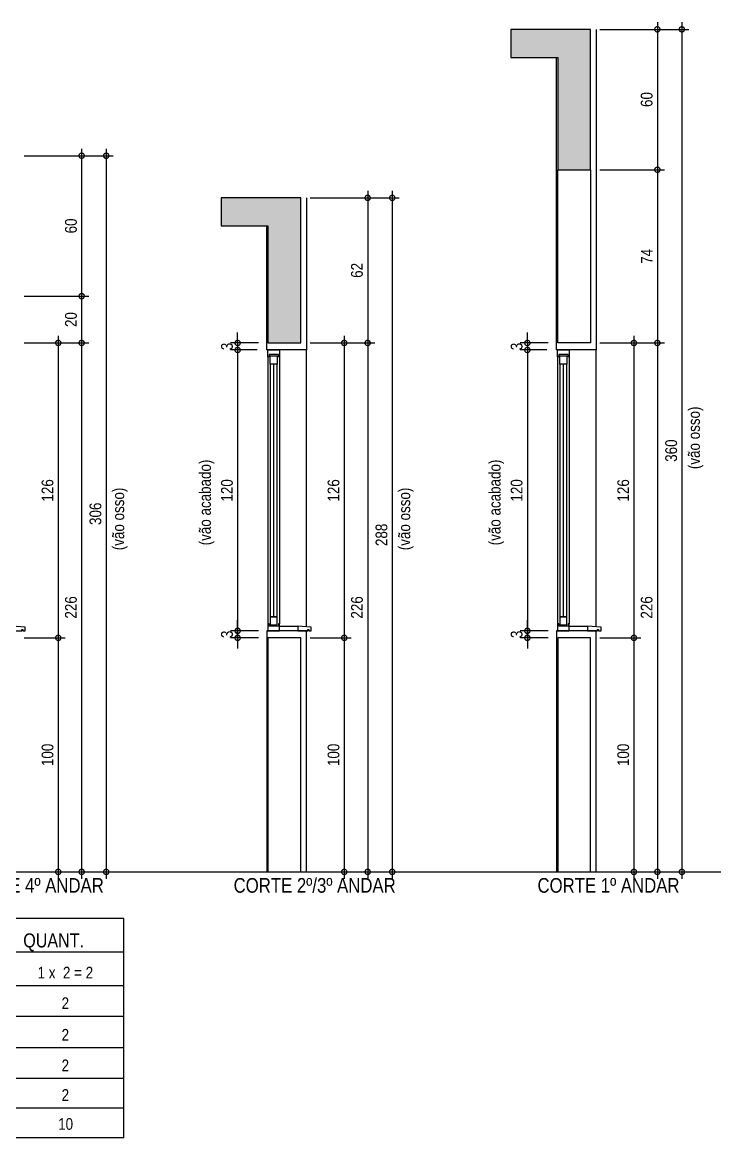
# Model space of a CAD drawing. Header units: metres. Extents: x 0 to 48.6, y -20.8 to 5.5.
# Drawn here: x 40.633 to 43.617, y -6.66 to -1.894 of the extents above; entities that cross this region are included whole.
import ezdxf

# ---------------------------------------------------------------- set-up
doc = ezdxf.new("R2010")
doc.units = ezdxf.units.M
for name, color, linetype in [('ARQ-ALV ACAB', 4, 'Continuous'), ('ARQ-ALV OSSO', 5, 'Continuous'), ('ARQ-AUX', 7, 'Continuous'), ('ARQ-AUX1', 1, 'Continuous'), ('ARQ-AUX2', 2, 'Continuous'), ('ARQ-CAX @ 1', 1, 'Continuous'), ('ARQ-DIM', 2, 'Continuous'), ('ARQ-ENCH', 1, 'Continuous'), ('ARQ-TXT', 2, 'Continuous'), ('ES-CORTE', 2, 'Continuous')]:
    doc.layers.add(name, color=color, linetype=linetype)
doc.styles.add('Adesa', font='ARIALN.TTF')
doc.dimstyles.new('ADESA 1-0025', dxfattribs={"dimtxt": 0.05, "dimasz": 0.045, "dimexe": 0.03, "dimexo": 0.04, "dimgap": 0.02, "dimtad": 1, "dimtoh": 1, "dimdec": 0, "dimlfac": 100, "dimzin": 4, "dimtxsty": 'Adesa', "dimblk": 'DOTSMALL', "dimcen": 1, "dimdle": 0.03, "dimclrd": 1, "dimclre": 1, "dimclrt": 256, "dimazin": 1, "dimtm": 1e-09, "dimtfac": 1, "dimtdec": 0, "dimtix": 1, "dimtmove": 2, "dimatfit": 0, "dimldrblk": 'DOTSMALL', "dimfxl": 0.8, "dimtvp": 2, "dimtolj": 1, "dimtzin": 0, "dimarcsym": 0})

# ---------------------------------------------------------------- blocks, each defined once
blk = doc.blocks.new('_DotSmall')
at = {"color": 0, "linetype": 'ByBlock', "const_width": 0.5}
blk.add_lwpolyline([(-0.0625, 0, 1), (0.0625, 0, 1)], format="xyb", close=True, dxfattribs=at)
blk = doc.blocks.new('*D377')
at = {"layer": 'ARQ-DIM', "color": 1, "lineweight": -2, "transparency": 16777216}
for p, q in [((40.6412, -4.5245), (40.8169, -4.5245)), ((40.7869, -4.4945), (40.7869, -5.5545)), ((40.6412, -5.5245), (40.8169, -5.5245))]:
    blk.add_line(p, q, dxfattribs=at)
at = {"layer": 'ARQ-DIM', "color": 1, "lineweight": -2, "transparency": 16777216, "xscale": 0.045, "yscale": 0.045, "zscale": 0.045}
for p, rotation in [((40.7869, -4.5245), 90), ((40.7869, -5.5245), 270)]:
    blk.add_blockref('_DotSmall', p, dxfattribs=dict(at, rotation=rotation))
at = {"layer": 'ARQ-DIM', "transparency": 16777216, "insert": (40.7414, -5.0245), "char_height": 0.05, "attachment_point": 5, "rotation": 90, "style": 'Adesa'}
blk.add_mtext('\\A1;100', dxfattribs=at)
blk = doc.blocks.new('*D378')
at = {"layer": 'ARQ-DIM', "color": 1, "lineweight": -2, "transparency": 16777216}
for p, q in [((40.7869, -3.2345), (40.7869, -4.5545)), ((40.6412, -3.2645), (40.8169, -3.2645)), ((40.6412, -4.5245), (40.8169, -4.5245))]:
    blk.add_line(p, q, dxfattribs=at)
at = {"layer": 'ARQ-DIM', "color": 1, "lineweight": -2, "transparency": 16777216, "xscale": 0.045, "yscale": 0.045, "zscale": 0.045}
for p, rotation in [((40.7869, -3.2645), 90), ((40.7869, -4.5245), 270)]:
    blk.add_blockref('_DotSmall', p, dxfattribs=dict(at, rotation=rotation))
at = {"layer": 'ARQ-DIM', "transparency": 16777216, "insert": (40.7414, -3.8945), "char_height": 0.05, "attachment_point": 5, "rotation": 90, "style": 'Adesa'}
blk.add_mtext('\\A1;126', dxfattribs=at)
blk = doc.blocks.new('*D379')
at = {"layer": 'ARQ-DIM', "color": 1, "lineweight": -2, "transparency": 16777216}
for p, q in [((40.6418, -2.4645), (40.917, -2.4645)), ((40.887, -2.4345), (40.887, -3.0945)), ((40.6412, -3.0645), (40.917, -3.0645))]:
    blk.add_line(p, q, dxfattribs=at)
at = {"layer": 'ARQ-DIM', "color": 1, "lineweight": -2, "transparency": 16777216, "xscale": 0.045, "yscale": 0.045, "zscale": 0.045}
for p, rotation in [((40.887, -2.4645), 90), ((40.887, -3.0645), 270)]:
    blk.add_blockref('_DotSmall', p, dxfattribs=dict(at, rotation=rotation))
at = {"layer": 'ARQ-DIM', "transparency": 16777216, "insert": (40.8414, -2.7645), "char_height": 0.05, "attachment_point": 5, "rotation": 90, "style": 'Adesa'}
blk.add_mtext('\\A1;60', dxfattribs=at)
blk = doc.blocks.new('*D380')
at = {"layer": 'ARQ-DIM', "color": 1, "lineweight": -2, "transparency": 16777216}
for p, q in [((40.887, -3.2345), (40.887, -5.5545)), ((40.8569, -3.2645), (40.917, -3.2645)), ((40.7691, -5.5245), (40.917, -5.5245))]:
    blk.add_line(p, q, dxfattribs=at)
at = {"layer": 'ARQ-DIM', "color": 1, "lineweight": -2, "transparency": 16777216, "xscale": 0.045, "yscale": 0.045, "zscale": 0.045}
for p, rotation in [((40.887, -3.2645), 90), ((40.887, -5.5245), 270)]:
    blk.add_blockref('_DotSmall', p, dxfattribs=dict(at, rotation=rotation))
at = {"layer": 'ARQ-DIM', "transparency": 16777216, "insert": (40.8414, -4.3945), "char_height": 0.05, "attachment_point": 5, "rotation": 90, "style": 'Adesa'}
blk.add_mtext('\\A1;226', dxfattribs=at)
blk = doc.blocks.new('*D373')
at = {"layer": 'ARQ-DIM', "color": 1, "lineweight": -2, "transparency": 16777216}
for p, q in [((40.9191, -2.4645), (41.0218, -2.4645)), ((40.9918, -2.4345), (40.9918, -5.5545)), ((40.883, -5.5245), (41.0218, -5.5245))]:
    blk.add_line(p, q, dxfattribs=at)
at = {"layer": 'ARQ-DIM', "color": 1, "lineweight": -2, "transparency": 16777216, "xscale": 0.045, "yscale": 0.045, "zscale": 0.045}
for p, rotation in [((40.9918, -2.4645), 90), ((40.9918, -5.5245), 270)]:
    blk.add_blockref('_DotSmall', p, dxfattribs=dict(at, rotation=rotation))
at = {"layer": 'ARQ-DIM', "transparency": 16777216, "insert": (40.9462, -3.9945), "char_height": 0.05, "attachment_point": 5, "rotation": 90, "style": 'Adesa'}
blk.add_mtext('\\A1;306', dxfattribs=at)
blk = doc.blocks.new('*D381')
at = {"layer": 'ARQ-DIM', "color": 1, "lineweight": -2, "transparency": 16777216}
for p, q in [((40.887, -3.0345), (40.887, -3.2945)), ((40.6412, -3.0645), (40.917, -3.0645)), ((40.7691, -3.2645), (40.917, -3.2645))]:
    blk.add_line(p, q, dxfattribs=at)
at = {"layer": 'ARQ-DIM', "color": 1, "lineweight": -2, "transparency": 16777216, "xscale": 0.045, "yscale": 0.045, "zscale": 0.045}
for p, rotation in [((40.887, -3.0645), 90), ((40.887, -3.2645), 270)]:
    blk.add_blockref('_DotSmall', p, dxfattribs=dict(at, rotation=rotation))
at = {"layer": 'ARQ-DIM', "transparency": 16777216, "insert": (40.8414, -3.1645), "char_height": 0.05, "attachment_point": 5, "rotation": 90, "style": 'Adesa'}
blk.add_mtext('\\A1;20', dxfattribs=at)
blk = doc.blocks.new('*D382')
at = {"layer": 'ARQ-DIM', "color": 1, "lineweight": -2, "transparency": 16777216}
for p, q in [((41.8629, -4.5245), (42.0386, -4.5245)), ((42.0086, -4.4945), (42.0086, -5.5545)), ((41.8629, -5.5245), (42.0386, -5.5245))]:
    blk.add_line(p, q, dxfattribs=at)
at = {"layer": 'ARQ-DIM', "color": 1, "lineweight": -2, "transparency": 16777216, "xscale": 0.045, "yscale": 0.045, "zscale": 0.045}
for p, rotation in [((42.0086, -4.5245), 90), ((42.0086, -5.5245), 270)]:
    blk.add_blockref('_DotSmall', p, dxfattribs=dict(at, rotation=rotation))
at = {"layer": 'ARQ-DIM', "transparency": 16777216, "insert": (41.9631, -5.0245), "char_height": 0.05, "attachment_point": 5, "rotation": 90, "style": 'Adesa'}
blk.add_mtext('\\A1;100', dxfattribs=at)
blk = doc.blocks.new('*D383')
at = {"layer": 'ARQ-DIM', "color": 1, "lineweight": -2, "transparency": 16777216}
for p, q in [((42.0086, -3.2345), (42.0086, -4.5545)), ((41.8629, -3.2645), (42.0386, -3.2645)), ((41.8629, -4.5245), (42.0386, -4.5245))]:
    blk.add_line(p, q, dxfattribs=at)
at = {"layer": 'ARQ-DIM', "color": 1, "lineweight": -2, "transparency": 16777216, "xscale": 0.045, "yscale": 0.045, "zscale": 0.045}
for p, rotation in [((42.0086, -3.2645), 90), ((42.0086, -4.5245), 270)]:
    blk.add_blockref('_DotSmall', p, dxfattribs=dict(at, rotation=rotation))
at = {"layer": 'ARQ-DIM', "transparency": 16777216, "insert": (41.9631, -3.8945), "char_height": 0.05, "attachment_point": 5, "rotation": 90, "style": 'Adesa'}
blk.add_mtext('\\A1;126', dxfattribs=at)
blk = doc.blocks.new('*D384')
at = {"layer": 'ARQ-DIM', "color": 1, "lineweight": -2, "transparency": 16777216}
for p, q in [((42.1087, -2.6145), (42.1087, -3.2945)), ((41.8635, -2.6445), (42.1387, -2.6445)), ((41.8629, -3.2645), (42.1387, -3.2645))]:
    blk.add_line(p, q, dxfattribs=at)
at = {"layer": 'ARQ-DIM', "color": 1, "lineweight": -2, "transparency": 16777216, "xscale": 0.045, "yscale": 0.045, "zscale": 0.045}
for p, rotation in [((42.1087, -2.6445), 90), ((42.1087, -3.2645), 270)]:
    blk.add_blockref('_DotSmall', p, dxfattribs=dict(at, rotation=rotation))
at = {"layer": 'ARQ-DIM', "transparency": 16777216, "insert": (42.0631, -2.9545), "char_height": 0.05, "attachment_point": 5, "rotation": 90, "style": 'Adesa'}
blk.add_mtext('\\A1;62', dxfattribs=at)
blk = doc.blocks.new('*D385')
at = {"layer": 'ARQ-DIM', "color": 1, "lineweight": -2, "transparency": 16777216}
for p, q in [((42.1087, -3.2345), (42.1087, -5.5545)), ((42.0786, -3.2645), (42.1387, -3.2645)), ((41.9908, -5.5245), (42.1387, -5.5245))]:
    blk.add_line(p, q, dxfattribs=at)
at = {"layer": 'ARQ-DIM', "color": 1, "lineweight": -2, "transparency": 16777216, "xscale": 0.045, "yscale": 0.045, "zscale": 0.045}
for p, rotation in [((42.1087, -3.2645), 90), ((42.1087, -5.5245), 270)]:
    blk.add_blockref('_DotSmall', p, dxfattribs=dict(at, rotation=rotation))
at = {"layer": 'ARQ-DIM', "transparency": 16777216, "insert": (42.0631, -4.3945), "char_height": 0.05, "attachment_point": 5, "rotation": 90, "style": 'Adesa'}
blk.add_mtext('\\A1;226', dxfattribs=at)
blk = doc.blocks.new('*D386')
at = {"layer": 'ARQ-DIM', "color": 1, "lineweight": -2, "transparency": 16777216}
for p, q in [((42.2135, -2.6145), (42.2135, -5.5545)), ((42.1408, -2.6445), (42.2435, -2.6445)), ((42.1047, -5.5245), (42.2435, -5.5245))]:
    blk.add_line(p, q, dxfattribs=at)
at = {"layer": 'ARQ-DIM', "color": 1, "lineweight": -2, "transparency": 16777216, "xscale": 0.045, "yscale": 0.045, "zscale": 0.045}
for p, rotation in [((42.2135, -2.6445), 90), ((42.2135, -5.5245), 270)]:
    blk.add_blockref('_DotSmall', p, dxfattribs=dict(at, rotation=rotation))
at = {"layer": 'ARQ-DIM', "transparency": 16777216, "insert": (42.1679, -4.0845), "char_height": 0.05, "attachment_point": 5, "rotation": 90, "style": 'Adesa'}
blk.add_mtext('\\A1;288', dxfattribs=at)
blk = doc.blocks.new('*D387')
at = {"layer": 'ARQ-DIM', "color": 1, "lineweight": -2, "transparency": 16777216}
for p, q in [((41.5533, -3.2645), (41.5533, -4.5245)), ((41.6373, -3.2945), (41.5233, -3.2945)), ((41.6373, -4.4945), (41.5233, -4.4945))]:
    blk.add_line(p, q, dxfattribs=at)
at = {"layer": 'ARQ-DIM', "color": 1, "lineweight": -2, "transparency": 16777216, "xscale": 0.045, "yscale": 0.045, "zscale": 0.045}
for p, rotation in [((41.5533, -3.2945), 90), ((41.5533, -4.4945), 270)]:
    blk.add_blockref('_DotSmall', p, dxfattribs=dict(at, rotation=rotation))
at = {"layer": 'ARQ-DIM', "transparency": 16777216, "insert": (41.5078, -3.8945), "char_height": 0.05, "attachment_point": 5, "rotation": 90, "style": 'Adesa'}
blk.add_mtext('\\A1;120', dxfattribs=at)
blk = doc.blocks.new('*D388')
at = {"layer": 'ARQ-DIM', "color": 1, "lineweight": -2, "transparency": 16777216}
for p, q in [((41.5533, -3.2645), (41.5533, -3.2195)), ((41.6423, -3.2645), (41.5233, -3.2645)), ((41.5533, -3.2645), (41.5533, -3.2945)), ((41.6373, -3.2945), (41.5233, -3.2945)), ((41.5533, -3.2945), (41.5533, -3.3395))]:
    blk.add_line(p, q, dxfattribs=at)
at = {"layer": 'ARQ-DIM', "color": 1, "lineweight": -2, "transparency": 16777216, "xscale": 0.045, "yscale": 0.045, "zscale": 0.045}
for p, rotation in [((41.5533, -3.2645), 270), ((41.5533, -3.2945), 90)]:
    blk.add_blockref('_DotSmall', p, dxfattribs=dict(at, rotation=rotation))
at = {"layer": 'ARQ-DIM', "transparency": 16777216, "insert": (41.5078, -3.2795), "char_height": 0.05, "attachment_point": 5, "rotation": 90, "style": 'Adesa'}
blk.add_mtext('\\A1;3', dxfattribs=at)
blk = doc.blocks.new('*D389')
at = {"layer": 'ARQ-DIM', "color": 1, "lineweight": -2, "transparency": 16777216}
for p, q in [((41.5533, -4.4945), (41.5533, -4.4495)), ((41.6423, -4.4945), (41.5233, -4.4945)), ((41.6423, -4.5245), (41.5233, -4.5245)), ((41.5533, -4.5245), (41.5533, -4.4945)), ((41.5533, -4.5245), (41.5533, -4.5695))]:
    blk.add_line(p, q, dxfattribs=at)
at = {"layer": 'ARQ-DIM', "color": 1, "lineweight": -2, "transparency": 16777216, "xscale": 0.045, "yscale": 0.045, "zscale": 0.045}
for p, rotation in [((41.5533, -4.4945), 270), ((41.5533, -4.5245), 90)]:
    blk.add_blockref('_DotSmall', p, dxfattribs=dict(at, rotation=rotation))
at = {"layer": 'ARQ-DIM', "transparency": 16777216, "insert": (41.5078, -4.5095), "char_height": 0.05, "attachment_point": 5, "rotation": 90, "style": 'Adesa'}
blk.add_mtext('\\A1;3', dxfattribs=at)
blk = doc.blocks.new('*U85')
at = {"color": 0, "linetype": 'ByBlock', "ltscale": 0.5}
for points in [[(0.02, -0.045), (0.02, -0.045), (0.02, -0.045), (0.02, -0.045), (0.02, -0.045), (0.02, -0.045), (0.02, -0.045), (0.02, -0.045), (0.02, -0.045), (0.03, -0.045), (0.03, -0.05), (0, -0.05), (0, 0), (0.03, 0), (0.03, -0.005), (0.02, -0.005), (0.02, -0.045)], [(1.18, -0.045), (1.18, -0.045), (1.18, -0.045), (1.18, -0.045), (1.18, -0.045), (1.18, -0.045), (1.18, -0.045), (1.18, -0.045), (1.18, -0.045), (1.17, -0.045), (1.17, -0.05), (1.2, -0.05), (1.2, 0), (1.17, 0), (1.17, -0.005), (1.18, -0.005), (1.18, -0.045)], [(0.025, -0.01), (0.06, -0.01), (0.06, -0.04), (0.025, -0.04)], [(1.175, -0.01), (1.14, -0.01), (1.14, -0.04), (1.175, -0.04)]]:
    blk.add_lwpolyline(points, close=True, dxfattribs=at)
at = {"color": 8, "linetype": 'ByBlock', "ltscale": 0.5}
for points in [[(1.17, 0), (0.03, 0)], [(1.17, -0.05), (0.03, -0.05)]]:
    blk.add_lwpolyline(points, dxfattribs=at)
at = {"color": 7, "linetype": 'ByBlock', "ltscale": 0.5}
blk.add_lwpolyline([(1.14, -0.01), (1.14, -0.04), (0.06, -0.04), (0.06, -0.01)], close=True, dxfattribs=at)
blk.add_lwpolyline([(0.06, -0.025), (1.14, -0.025)], dxfattribs=at)
blk = doc.blocks.new('*D390')
at = {"layer": 'ARQ-DIM', "color": 1, "lineweight": -2, "transparency": 16777216}
for p, q in [((43.1004, -4.5245), (43.276, -4.5245)), ((43.246, -4.4945), (43.246, -5.5545)), ((43.1004, -5.5245), (43.276, -5.5245))]:
    blk.add_line(p, q, dxfattribs=at)
at = {"layer": 'ARQ-DIM', "color": 1, "lineweight": -2, "transparency": 16777216, "xscale": 0.045, "yscale": 0.045, "zscale": 0.045}
for p, rotation in [((43.246, -4.5245), 90), ((43.246, -5.5245), 270)]:
    blk.add_blockref('_DotSmall', p, dxfattribs=dict(at, rotation=rotation))
at = {"layer": 'ARQ-DIM', "transparency": 16777216, "insert": (43.2005, -5.0245), "char_height": 0.05, "attachment_point": 5, "rotation": 90, "style": 'Adesa'}
blk.add_mtext('\\A1;100', dxfattribs=at)
blk = doc.blocks.new('*D391')
at = {"layer": 'ARQ-DIM', "color": 1, "lineweight": -2, "transparency": 16777216}
for p, q in [((43.246, -3.2345), (43.246, -4.5545)), ((43.1004, -3.2645), (43.276, -3.2645)), ((43.1004, -4.5245), (43.276, -4.5245))]:
    blk.add_line(p, q, dxfattribs=at)
at = {"layer": 'ARQ-DIM', "color": 1, "lineweight": -2, "transparency": 16777216, "xscale": 0.045, "yscale": 0.045, "zscale": 0.045}
for p, rotation in [((43.246, -3.2645), 90), ((43.246, -4.5245), 270)]:
    blk.add_blockref('_DotSmall', p, dxfattribs=dict(at, rotation=rotation))
at = {"layer": 'ARQ-DIM', "transparency": 16777216, "insert": (43.2005, -3.8945), "char_height": 0.05, "attachment_point": 5, "rotation": 90, "style": 'Adesa'}
blk.add_mtext('\\A1;126', dxfattribs=at)
blk = doc.blocks.new('*D392')
at = {"layer": 'ARQ-DIM', "color": 1, "lineweight": -2, "transparency": 16777216}
for p, q in [((43.3461, -1.8945), (43.3461, -2.5545)), ((43.1009, -1.9245), (43.3761, -1.9245)), ((43.1004, -2.5245), (43.3761, -2.5245))]:
    blk.add_line(p, q, dxfattribs=at)
at = {"layer": 'ARQ-DIM', "color": 1, "lineweight": -2, "transparency": 16777216, "xscale": 0.045, "yscale": 0.045, "zscale": 0.045}
for p, rotation in [((43.3461, -1.9245), 90), ((43.3461, -2.5245), 270)]:
    blk.add_blockref('_DotSmall', p, dxfattribs=dict(at, rotation=rotation))
at = {"layer": 'ARQ-DIM', "transparency": 16777216, "insert": (43.3006, -2.2245), "char_height": 0.05, "attachment_point": 5, "rotation": 90, "style": 'Adesa'}
blk.add_mtext('\\A1;60', dxfattribs=at)
blk = doc.blocks.new('*D393')
at = {"layer": 'ARQ-DIM', "color": 1, "lineweight": -2, "transparency": 16777216}
for p, q in [((43.3461, -3.2345), (43.3461, -5.5545)), ((43.316, -3.2645), (43.3761, -3.2645)), ((43.2282, -5.5245), (43.3761, -5.5245))]:
    blk.add_line(p, q, dxfattribs=at)
at = {"layer": 'ARQ-DIM', "color": 1, "lineweight": -2, "transparency": 16777216, "xscale": 0.045, "yscale": 0.045, "zscale": 0.045}
for p, rotation in [((43.3461, -3.2645), 90), ((43.3461, -5.5245), 270)]:
    blk.add_blockref('_DotSmall', p, dxfattribs=dict(at, rotation=rotation))
at = {"layer": 'ARQ-DIM', "transparency": 16777216, "insert": (43.3006, -4.3945), "char_height": 0.05, "attachment_point": 5, "rotation": 90, "style": 'Adesa'}
blk.add_mtext('\\A1;226', dxfattribs=at)
blk = doc.blocks.new('*D394')
at = {"layer": 'ARQ-DIM', "color": 1, "lineweight": -2, "transparency": 16777216}
for p, q in [((43.4509, -1.8945), (43.4509, -5.5545)), ((43.3782, -1.9245), (43.4809, -1.9245)), ((43.3422, -5.5245), (43.4809, -5.5245))]:
    blk.add_line(p, q, dxfattribs=at)
at = {"layer": 'ARQ-DIM', "color": 1, "lineweight": -2, "transparency": 16777216, "xscale": 0.045, "yscale": 0.045, "zscale": 0.045}
for p, rotation in [((43.4509, -1.9245), 90), ((43.4509, -5.5245), 270)]:
    blk.add_blockref('_DotSmall', p, dxfattribs=dict(at, rotation=rotation))
at = {"layer": 'ARQ-DIM', "transparency": 16777216, "insert": (43.4054, -3.7245), "char_height": 0.05, "attachment_point": 5, "rotation": 90, "style": 'Adesa'}
blk.add_mtext('\\A1;360', dxfattribs=at)
blk = doc.blocks.new('*D395')
at = {"layer": 'ARQ-DIM', "color": 1, "lineweight": -2, "transparency": 16777216}
for p, q in [((42.7908, -3.2645), (42.7908, -4.5245)), ((42.8747, -3.2945), (42.7608, -3.2945)), ((42.8747, -4.4945), (42.7608, -4.4945))]:
    blk.add_line(p, q, dxfattribs=at)
at = {"layer": 'ARQ-DIM', "color": 1, "lineweight": -2, "transparency": 16777216, "xscale": 0.045, "yscale": 0.045, "zscale": 0.045}
for p, rotation in [((42.7908, -3.2945), 90), ((42.7908, -4.4945), 270)]:
    blk.add_blockref('_DotSmall', p, dxfattribs=dict(at, rotation=rotation))
at = {"layer": 'ARQ-DIM', "transparency": 16777216, "insert": (42.7452, -3.8945), "char_height": 0.05, "attachment_point": 5, "rotation": 90, "style": 'Adesa'}
blk.add_mtext('\\A1;120', dxfattribs=at)
blk = doc.blocks.new('*D396')
at = {"layer": 'ARQ-DIM', "color": 1, "lineweight": -2, "transparency": 16777216}
for p, q in [((42.7908, -3.2645), (42.7908, -3.2195)), ((42.8797, -3.2645), (42.7608, -3.2645)), ((42.7908, -3.2645), (42.7908, -3.2945)), ((42.8747, -3.2945), (42.7608, -3.2945)), ((42.7908, -3.2945), (42.7908, -3.3395))]:
    blk.add_line(p, q, dxfattribs=at)
at = {"layer": 'ARQ-DIM', "color": 1, "lineweight": -2, "transparency": 16777216, "xscale": 0.045, "yscale": 0.045, "zscale": 0.045}
for p, rotation in [((42.7908, -3.2645), 270), ((42.7908, -3.2945), 90)]:
    blk.add_blockref('_DotSmall', p, dxfattribs=dict(at, rotation=rotation))
at = {"layer": 'ARQ-DIM', "transparency": 16777216, "insert": (42.7452, -3.2795), "char_height": 0.05, "attachment_point": 5, "rotation": 90, "style": 'Adesa'}
blk.add_mtext('\\A1;3', dxfattribs=at)
blk = doc.blocks.new('*D397')
at = {"layer": 'ARQ-DIM', "color": 1, "lineweight": -2, "transparency": 16777216}
for p, q in [((42.7908, -4.4945), (42.7908, -4.4495)), ((42.8797, -4.4945), (42.7608, -4.4945)), ((42.8797, -4.5245), (42.7608, -4.5245)), ((42.7908, -4.5245), (42.7908, -4.4945)), ((42.7908, -4.5245), (42.7908, -4.5695))]:
    blk.add_line(p, q, dxfattribs=at)
at = {"layer": 'ARQ-DIM', "color": 1, "lineweight": -2, "transparency": 16777216, "xscale": 0.045, "yscale": 0.045, "zscale": 0.045}
for p, rotation in [((42.7908, -4.4945), 270), ((42.7908, -4.5245), 90)]:
    blk.add_blockref('_DotSmall', p, dxfattribs=dict(at, rotation=rotation))
at = {"layer": 'ARQ-DIM', "transparency": 16777216, "insert": (42.7452, -4.5095), "char_height": 0.05, "attachment_point": 5, "rotation": 90, "style": 'Adesa'}
blk.add_mtext('\\A1;3', dxfattribs=at)
blk = doc.blocks.new('*D398')
at = {"layer": 'ARQ-DIM', "color": 1, "lineweight": -2, "transparency": 16777216}
for p, q in [((43.1004, -2.5245), (43.3761, -2.5245)), ((43.3461, -2.4945), (43.3461, -3.2945)), ((43.2282, -3.2645), (43.3761, -3.2645))]:
    blk.add_line(p, q, dxfattribs=at)
at = {"layer": 'ARQ-DIM', "color": 1, "lineweight": -2, "transparency": 16777216, "xscale": 0.045, "yscale": 0.045, "zscale": 0.045}
for p, rotation in [((43.3461, -2.5245), 90), ((43.3461, -3.2645), 270)]:
    blk.add_blockref('_DotSmall', p, dxfattribs=dict(at, rotation=rotation))
at = {"layer": 'ARQ-DIM', "transparency": 16777216, "insert": (43.3011, -2.8945), "char_height": 0.05, "attachment_point": 5, "rotation": 90, "style": 'Adesa'}
blk.add_mtext('\\A1;74', dxfattribs=at)
blk = doc.blocks.new('ALUMINIO')
h = blk.add_hatch(color=8)
h.dxf.hatch_style = 1
h.paths.add_polyline_path([(43.0604, -1.9245), (42.7204, -1.9245), (42.7204, -2.0445), (42.9204, -2.0445), (42.9204, -2.5245), (43.0604, -2.5245)])
h = blk.add_hatch(color=8)
h.dxf.hatch_style = 1
h.paths.add_polyline_path([(41.8229, -2.6445), (41.4829, -2.6445), (41.4829, -2.7645), (41.6829, -2.7645), (41.6829, -3.2645), (41.8229, -3.2645)])
at = {"color": 8}
for p, q in [((42.7204, -1.9245), (42.7204, -2.0445)), ((41.4829, -2.6445), (41.4829, -2.7645))]:
    blk.add_line(p, q, dxfattribs=at)
at = {"layer": 'ARQ-ALV ACAB'}
for points in [[(43.0854, -1.9245), (43.0854, -3.2945), (42.9154, -3.2945), (42.9154, -2.0445)], [(41.8479, -2.6445), (41.8479, -3.2945), (41.6779, -3.2945), (41.6779, -2.7645)], [(41.8479, -5.5245), (41.8479, -4.4945), (41.6779, -4.4945), (41.6779, -5.5245)], [(43.0854, -5.5245), (43.0854, -4.4945), (42.9154, -4.4945), (42.9154, -5.5245)]]:
    blk.add_lwpolyline(points, dxfattribs=at)
at = {"layer": 'ARQ-ALV OSSO'}
for points in [[(43.0604, -2.5245), (43.0604, -3.2645), (42.9204, -3.2645), (42.9204, -2.5245)], [(41.8229, -5.5245), (41.8229, -4.5245), (41.6829, -4.5245), (41.6829, -5.5245)], [(43.0604, -5.5245), (43.0604, -4.5245), (42.9204, -4.5245), (42.9204, -5.5245)]]:
    blk.add_lwpolyline(points, dxfattribs=at)
at = {"layer": 'ARQ-AUX'}
for points in [[(41.8479, -4.4777), (41.8479, -3.2945)], [(43.0854, -4.4777), (43.0854, -3.2945)]]:
    blk.add_lwpolyline(points, dxfattribs=at)
at = {"layer": 'ARQ-AUX1'}
for points in [[(40.6362, -4.4945), (40.6462, -4.4945), (40.6462, -4.4795), (40.5892, -4.4745), (40.5892, -4.4945), (40.6312, -4.4945), (40.6312, -4.4895), (40.6362, -4.4895)], [(41.8109, -4.4945), (41.7323, -4.4945), (41.7323, -4.4745), (41.8109, -4.4745)], [(41.8579, -4.4945), (41.8679, -4.4945), (41.8679, -4.4795), (41.8109, -4.4745), (41.8109, -4.4945), (41.8529, -4.4945), (41.8529, -4.4895), (41.8579, -4.4895)], [(43.0484, -4.4945), (42.9697, -4.4945), (42.9697, -4.4745), (43.0484, -4.4745)], [(43.0954, -4.4945), (43.1054, -4.4945), (43.1054, -4.4795), (43.0484, -4.4745), (43.0484, -4.4945), (43.0904, -4.4945), (43.0904, -4.4895), (43.0954, -4.4895)]]:
    blk.add_lwpolyline(points, close=True, dxfattribs=at)
at = {"layer": 'ARQ-AUX2'}
for points in [[(42.7204, -2.0445), (42.9204, -2.0445), (42.9204, -2.5245), (43.0604, -2.5245), (43.0604, -1.9245), (42.7204, -1.9245)], [(41.4829, -2.7645), (41.6829, -2.7645), (41.6829, -3.2645), (41.8229, -3.2645), (41.8229, -2.6445), (41.4829, -2.6445)]]:
    blk.add_lwpolyline(points, dxfattribs=at)
at = {"layer": 'ARQ-ENCH', "ltscale": 0.01}
for p, q in [((41.0669, -5.7233), (37.8608, -5.7233)), ((41.0669, -6.6602), (41.0669, -5.7233)), ((41.0669, -5.8672), (37.8608, -5.8672)), ((41.0669, -6.011), (37.8608, -6.011)), ((41.0669, -6.1417), (37.8608, -6.1417)), ((41.0669, -6.2768), (37.8608, -6.2768)), ((41.0669, -6.4075), (37.8608, -6.4075)), ((41.0669, -6.5338), (37.8608, -6.5338)), ((41.0669, -6.6602), (37.8608, -6.6602))]:
    blk.add_line(p, q, dxfattribs=at)
at = {"layer": 'ES-CORTE'}
blk.add_line((36.4583, -5.5245), (43.6166, -5.5245), dxfattribs=at)
at = {"layer": 'ARQ-CAX @ 1', "xscale": -1, "rotation": 270}
for p in [(41.7323, -4.4945), (42.9697, -4.4945)]:
    blk.add_blockref('*U85', p, dxfattribs=at)
at = {"layer": 'ARQ-TXT', "ltscale": 0.01, "char_height": 0.05, "width": 0.88, "attachment_point": 1, "rotation": 90, "style": 'Adesa'}
for s, insert in [('{\\fArial Narrow|b0|i0|c0|p34;(vão osso)}', (43.4776, -3.8036)), ('{\\fArial Narrow|b0|i0|c0|p34;(vão acabado)}', (41.3888, -4.1292)), ('{\\fArial Narrow|b0|i0|c0|p34;(vão acabado)}', (42.6262, -4.1292)), ('{\\fArial Narrow|b0|i0|c0|p34;(vão osso)}', (41.0185, -4.1502)), ('{\\fArial Narrow|b0|i0|c0|p34;(vão osso)}', (42.2402, -4.1502))]:
    blk.add_mtext(s, dxfattribs=dict(at, insert=insert))
at = {"layer": 'ARQ-TXT', "char_height": 0.0625, "width": 0.727422, "attachment_point": 1, "style": 'Adesa'}
for s, insert in [('CORTE 4º ANDAR', (40.375, -5.5509)), ('CORTE 2º/3º ANDAR', (41.536, -5.5509)), ('CORTE 1º ANDAR', (42.8341, -5.5509))]:
    blk.add_mtext(s, dxfattribs=dict(at, insert=insert))
at = {"layer": 'ARQ-TXT', "ltscale": 0.01, "style": 'Adesa'}
for s, insert, char_height, width, attachment_point in [('QUANT.', (40.7673, -5.7873), 0.06, 0.39922, 2), ('1 x  2 = 2', (40.8173, -5.9549), 0.05, 0.49922, 5), ('2', (40.8173, -6.0856), 0.05, 0.49922, 5), ('2', (40.8173, -6.2207), 0.05, 0.49922, 5), ('2', (40.8173, -6.3514), 0.05, 0.49922, 5), ('2', (40.8173, -6.4777), 0.05, 0.49922, 5), ('10', (40.8185, -6.5765), 0.05, 0.39922, 2)]:
    blk.add_mtext(s, dxfattribs=dict(at, insert=insert, char_height=char_height, width=width, attachment_point=attachment_point))
at = {"layer": 'ARQ-DIM'}
for base, p1, p2, picture, middle in [((43.3461, -2.5245), (43.0609, -1.9245), (43.0604, -2.5245), '*D392', (43.3006, -2.2245)), ((43.4509, -5.5245), (43.3382, -1.9245), (43.3022, -5.5245), '*D394', (43.4054, -3.7245)), ((40.887, -3.0645), (40.6018, -2.4645), (40.6012, -3.0645), '*D379', (40.8414, -2.7645)), ((40.9918, -5.5245), (40.8791, -2.4645), (40.843, -5.5245), '*D373', (40.9462, -3.9945)), ((43.3461, -3.2645), (43.0604, -2.5245), (43.1882, -3.2645), '*D398', (43.3011, -2.8945)), ((42.1087, -3.2645), (41.8235, -2.6445), (41.8229, -3.2645), '*D384', (42.0631, -2.9545)), ((42.2135, -5.5245), (42.1008, -2.6445), (42.0647, -5.5245), '*D386', (42.1679, -4.0845)), ((40.887, -3.2645), (40.6012, -3.0645), (40.7291, -3.2645), '*D381', (40.8414, -3.1645)), ((40.7869, -4.5245), (40.6012, -3.2645), (40.6012, -4.5245), '*D378', (40.7414, -3.8945)), ((40.887, -5.5245), (40.8169, -3.2645), (40.7291, -5.5245), '*D380', (40.8414, -4.3945)), ((41.5533, -3.2945), (41.6823, -3.2645), (41.6773, -3.2945), '*D388', (41.5078, -3.2795)), ((42.0086, -4.5245), (41.8229, -3.2645), (41.8229, -4.5245), '*D383', (41.9631, -3.8945)), ((42.1087, -5.5245), (42.0386, -3.2645), (41.9508, -5.5245), '*D385', (42.0631, -4.3945)), ((42.7908, -3.2945), (42.9197, -3.2645), (42.9147, -3.2945), '*D396', (42.7452, -3.2795)), ((43.246, -4.5245), (43.0604, -3.2645), (43.0604, -4.5245), '*D391', (43.2005, -3.8945)), ((43.3461, -5.5245), (43.276, -3.2645), (43.1882, -5.5245), '*D393', (43.3006, -4.3945)), ((41.5533, -4.4945), (41.6773, -3.2945), (41.6773, -4.4945), '*D387', (41.5078, -3.8945)), ((42.7908, -4.4945), (42.9147, -3.2945), (42.9147, -4.4945), '*D395', (42.7452, -3.8945)), ((41.5533, -4.4945), (41.6823, -4.5245), (41.6823, -4.4945), '*D389', (41.5078, -4.5095)), ((42.7908, -4.4945), (42.9197, -4.5245), (42.9197, -4.4945), '*D397', (42.7452, -4.5095)), ((40.7869, -5.5245), (40.6012, -4.5245), (40.6012, -5.5245), '*D377', (40.7414, -5.0245)), ((42.0086, -5.5245), (41.8229, -4.5245), (41.8229, -5.5245), '*D382', (41.9631, -5.0245)), ((43.246, -5.5245), (43.0604, -4.5245), (43.0604, -5.5245), '*D390', (43.2005, -5.0245))]:
    dim = blk.add_linear_dim(base=base, p1=p1, p2=p2, angle=90, dimstyle='ADESA 1-0025', dxfattribs=at)
    dim.commit()
    dim.dimension.update_dxf_attribs({"geometry": picture, "text_midpoint": middle})

msp = doc.modelspace()

# ---------------------------------------------------------------- block references
msp.add_blockref('ALUMINIO', (0, 0))

doc.saveas('drawing.dxf')
